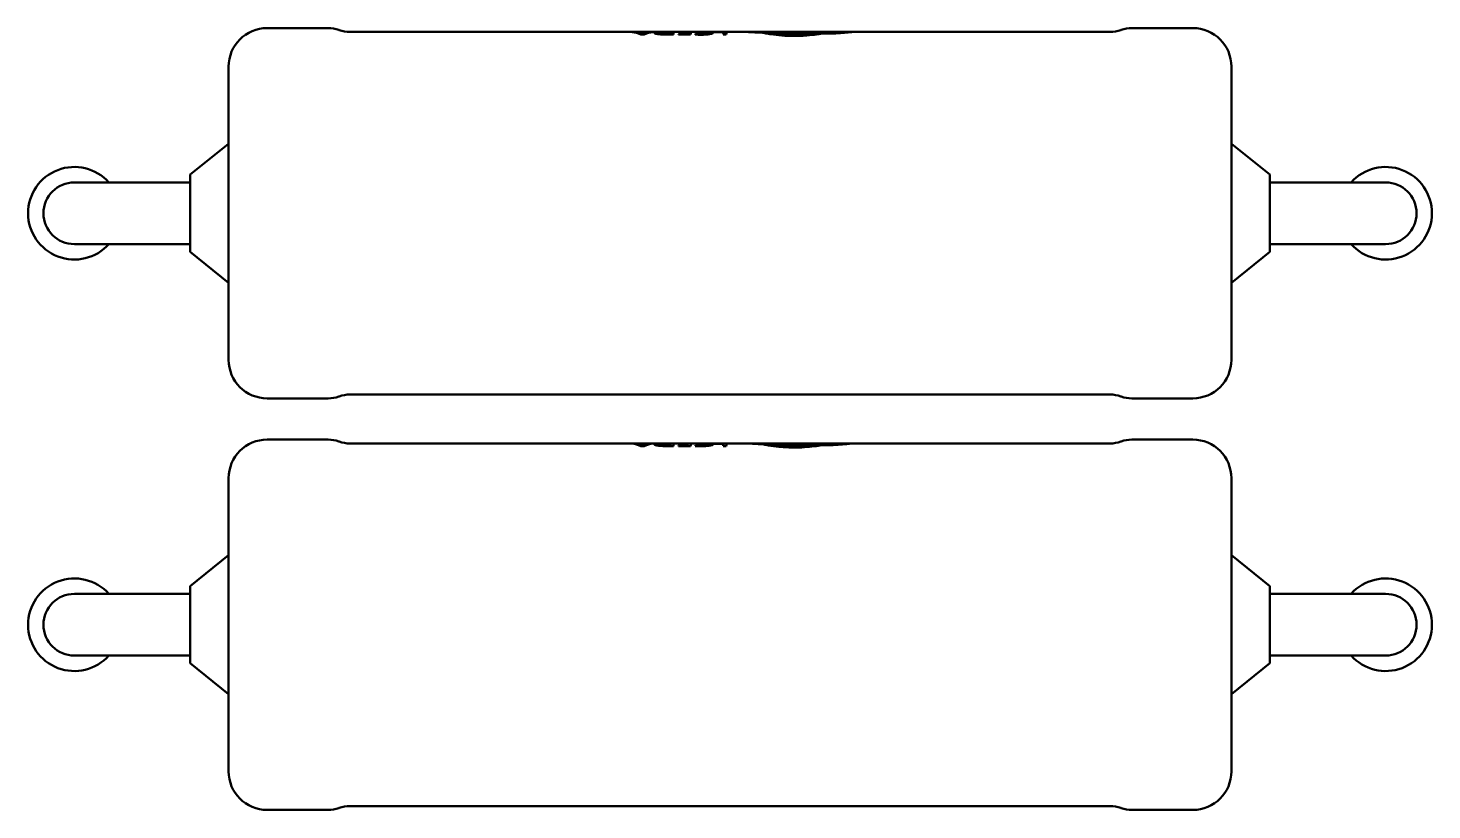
# Model space of a CAD drawing. Header units: millimetres. Extents: x -86 to 841, y -58 to 594.
# Drawn here: x 481.83 to 500.03, y 279.6 to 289.74 of the extents above; entities that cross this region are included whole.
import ezdxf

# ---------------------------------------------------------------- set-up
doc = ezdxf.new("R2010")
doc.units = ezdxf.units.MM
doc.layers.add('Visible (ISO)', color=7, linetype='Continuous', lineweight=50)

msp = doc.modelspace()

# ---------------------------------------------------------------- linework, layer by layer
at = {"layer": 'Visible (ISO)'}
for p, q in [((485.724, 289.736), (484.932, 289.736)), ((485.865, 289.71), (485.861, 289.712)), ((491.149, 289.686), (486.002, 289.686)), ((489.662, 289.685), (489.662, 289.684)), ((489.662, 289.685), (489.706, 289.685)), ((489.736, 289.68), (489.863, 289.68)), ((489.748, 289.678), (489.85, 289.677)), ((489.846, 289.676), (489.752, 289.677)), ((489.776, 289.653), (489.776, 289.652)), ((489.818, 289.653), (489.776, 289.653)), ((489.776, 289.652), (489.818, 289.652)), ((489.799, 289.659), (489.798, 289.659)), ((489.818, 289.653), (489.818, 289.652)), ((489.893, 289.685), (489.937, 289.685)), ((489.937, 289.685), (489.937, 289.684)), ((489.952, 289.673), (489.952, 289.672)), ((490.2, 289.653), (490.113, 289.653)), ((490.113, 289.652), (490.2, 289.652)), ((490.161, 289.658), (490.114, 289.658)), ((490.118, 289.685), (490.202, 289.685)), ((490.118, 289.683), (490.162, 289.683)), ((490.162, 289.682), (490.118, 289.682)), ((490.2, 289.653), (490.2, 289.652)), ((490.202, 289.685), (490.202, 289.684)), ((490.259, 289.685), (490.423, 289.685)), ((490.259, 289.683), (490.259, 289.682)), ((490.384, 289.683), (490.259, 289.683)), ((490.259, 289.682), (490.384, 289.682)), ((490.264, 289.658), (490.382, 289.658)), ((490.264, 289.652), (490.264, 289.651)), ((490.421, 289.652), (490.264, 289.652)), ((490.264, 289.651), (490.421, 289.651)), ((490.274, 289.675), (490.383, 289.675)), ((490.274, 289.672), (490.274, 289.671)), ((490.383, 289.671), (490.274, 289.672)), ((490.274, 289.671), (490.383, 289.67)), ((490.421, 289.652), (490.421, 289.651)), ((490.423, 289.685), (490.423, 289.684)), ((490.482, 289.653), (490.482, 289.652)), ((490.484, 289.682), (490.484, 289.681)), ((490.712, 289.674), (490.712, 289.673)), ((490.725, 289.685), (490.886, 289.685)), ((490.725, 289.683), (490.725, 289.682)), ((490.847, 289.683), (490.725, 289.683)), ((490.725, 289.682), (490.847, 289.682)), ((490.845, 289.652), (490.845, 289.651)), ((490.884, 289.652), (490.845, 289.652)), ((490.845, 289.651), (490.884, 289.651)), ((490.884, 289.652), (490.884, 289.651)), ((490.886, 289.685), (490.886, 289.684)), ((491.292, 289.687), (491.149, 289.687)), ((491.35, 289.678), (491.35, 289.677)), ((492.362, 289.686), (491.359, 289.686)), ((491.44, 289.685), (491.457, 289.685)), ((491.466, 289.656), (491.466, 289.655)), ((491.597, 289.687), (491.597, 289.686)), ((492.117, 289.666), (492.117, 289.665)), ((492.52, 289.687), (492.383, 289.687)), ((495.861, 289.686), (492.52, 289.686)), ((492.521, 289.687), (492.521, 289.686)), ((495.998, 289.71), (496.003, 289.712)), ((496.932, 289.736), (496.14, 289.736)), ((484.432, 289.236), (484.432, 285.436)), ((497.432, 289.236), (497.432, 285.436)), ((483.932, 287.836), (484.432, 288.236)), ((497.932, 287.836), (497.432, 288.236)), ((483.932, 287.836), (483.932, 286.836)), ((497.932, 287.836), (497.932, 286.836)), ((483.432, 287.736), (482.432, 287.736)), ((483.932, 287.736), (483.432, 287.736)), ((498.432, 287.736), (497.932, 287.736)), ((499.432, 287.736), (498.432, 287.736)), ((482.432, 286.936), (483.432, 286.936)), ((483.932, 286.936), (483.432, 286.936)), ((483.932, 286.836), (484.432, 286.436)), ((497.932, 286.836), (497.432, 286.436)), ((498.432, 286.936), (497.932, 286.936)), ((498.432, 286.936), (499.432, 286.936)), ((485.724, 284.936), (484.932, 284.936)), ((485.865, 284.962), (485.861, 284.96)), ((495.861, 284.986), (486.002, 284.986)), ((495.998, 284.962), (496.003, 284.96)), ((496.932, 284.936), (496.14, 284.936)), ((485.724, 284.402), (484.932, 284.402)), ((485.865, 284.376), (485.861, 284.378)), ((491.149, 284.352), (486.002, 284.352)), ((489.662, 284.351), (489.662, 284.35)), ((489.662, 284.351), (489.706, 284.351)), ((489.736, 284.346), (489.863, 284.346)), ((489.748, 284.344), (489.85, 284.343)), ((489.846, 284.342), (489.752, 284.343)), ((489.776, 284.319), (489.776, 284.318)), ((489.818, 284.319), (489.776, 284.319)), ((489.776, 284.318), (489.818, 284.318)), ((489.799, 284.325), (489.798, 284.325)), ((489.818, 284.319), (489.818, 284.318)), ((489.893, 284.351), (489.937, 284.351)), ((489.937, 284.351), (489.937, 284.35)), ((489.952, 284.339), (489.952, 284.338)), ((490.2, 284.319), (490.113, 284.319)), ((490.113, 284.318), (490.2, 284.318)), ((490.161, 284.324), (490.114, 284.324)), ((490.118, 284.351), (490.202, 284.351)), ((490.118, 284.349), (490.162, 284.349)), ((490.162, 284.348), (490.118, 284.348)), ((490.2, 284.319), (490.2, 284.318)), ((490.202, 284.351), (490.202, 284.35)), ((490.259, 284.351), (490.423, 284.351)), ((490.259, 284.349), (490.259, 284.348)), ((490.384, 284.349), (490.259, 284.349)), ((490.259, 284.348), (490.384, 284.348)), ((490.264, 284.324), (490.382, 284.324)), ((490.264, 284.318), (490.264, 284.317)), ((490.421, 284.318), (490.264, 284.318)), ((490.264, 284.317), (490.421, 284.317)), ((490.274, 284.341), (490.383, 284.341)), ((490.274, 284.338), (490.274, 284.337)), ((490.383, 284.338), (490.274, 284.338)), ((490.274, 284.337), (490.383, 284.336)), ((490.421, 284.318), (490.421, 284.317)), ((490.423, 284.351), (490.423, 284.35)), ((490.482, 284.319), (490.482, 284.318)), ((490.484, 284.348), (490.484, 284.347)), ((490.712, 284.34), (490.712, 284.339)), ((490.725, 284.351), (490.886, 284.351)), ((490.725, 284.349), (490.725, 284.348)), ((490.847, 284.349), (490.725, 284.349)), ((490.725, 284.348), (490.847, 284.348)), ((490.845, 284.318), (490.845, 284.317)), ((490.884, 284.318), (490.845, 284.318)), ((490.845, 284.317), (490.884, 284.317)), ((490.884, 284.318), (490.884, 284.317)), ((490.886, 284.351), (490.886, 284.35)), ((491.292, 284.353), (491.149, 284.353)), ((491.35, 284.344), (491.35, 284.343)), ((492.362, 284.352), (491.359, 284.352)), ((491.44, 284.351), (491.457, 284.351)), ((491.466, 284.322), (491.466, 284.321)), ((491.597, 284.353), (491.597, 284.352)), ((492.117, 284.332), (492.117, 284.331)), ((492.52, 284.353), (492.383, 284.353)), ((495.861, 284.352), (492.52, 284.352)), ((492.521, 284.353), (492.521, 284.352)), ((495.998, 284.376), (496.003, 284.378)), ((496.932, 284.402), (496.14, 284.402)), ((484.432, 283.902), (484.432, 280.102)), ((497.432, 283.902), (497.432, 280.102)), ((483.932, 282.502), (484.432, 282.902)), ((497.932, 282.502), (497.432, 282.902)), ((483.932, 282.502), (483.932, 281.502)), ((497.932, 282.502), (497.932, 281.502)), ((483.432, 282.402), (482.432, 282.402)), ((483.932, 282.402), (483.432, 282.402)), ((498.432, 282.402), (497.932, 282.402)), ((499.432, 282.402), (498.432, 282.402)), ((482.432, 281.602), (483.432, 281.602)), ((483.932, 281.602), (483.432, 281.602)), ((498.432, 281.602), (497.932, 281.602)), ((498.432, 281.602), (499.432, 281.602)), ((483.932, 281.502), (484.432, 281.102)), ((497.932, 281.502), (497.432, 281.102)), ((485.724, 279.602), (484.932, 279.602)), ((485.865, 279.628), (485.861, 279.626)), ((495.861, 279.652), (486.002, 279.652)), ((495.998, 279.628), (496.003, 279.626)), ((496.932, 279.602), (496.14, 279.602))]:
    msp.add_line(p, q, dxfattribs=at)
for centre, radius, start, end in [((484.932, 289.236), 0.5, 90, 180), ((485.724, 289.336), 0.4, 70, 90), ((486.002, 290.086), 0.4, 250, 270), ((495.861, 290.086), 0.4, 270, 290), ((496.14, 289.336), 0.4, 90, 110), ((496.932, 289.236), 0.5, 0, 90), ((482.432, 287.336), 0.6, 41.8515, 318.2309), ((499.432, 287.336), 0.6, 221.7691, 138.1485), ((482.432, 287.336), 0.4, 90, 270), ((499.432, 287.336), 0.4, 270, 90), ((484.932, 285.436), 0.5, 180, 270), ((496.932, 285.436), 0.5, 270, 0), ((485.724, 285.336), 0.4, 270, 290), ((486.002, 284.586), 0.4, 90, 110), ((495.861, 284.586), 0.4, 70, 90), ((496.14, 285.336), 0.4, 250, 270), ((484.932, 283.902), 0.5, 90, 180), ((485.724, 284.002), 0.4, 70, 90), ((486.002, 284.752), 0.4, 250, 270), ((495.861, 284.752), 0.4, 270, 290), ((496.14, 284.002), 0.4, 90, 110), ((496.932, 283.902), 0.5, 0, 90), ((482.432, 282.002), 0.6, 41.8535, 318.2329), ((499.432, 282.002), 0.6, 221.7671, 138.1465), ((482.432, 282.002), 0.4, 90, 270), ((499.432, 282.002), 0.4, 270, 90), ((484.932, 280.102), 0.5, 180, 270), ((496.932, 280.102), 0.5, 270, 0), ((485.724, 280.002), 0.4, 270, 290), ((486.002, 279.252), 0.4, 90, 110), ((495.861, 279.252), 0.4, 70, 90), ((496.14, 280.002), 0.4, 250, 270)]:
    msp.add_arc(centre, radius, start, end, dxfattribs=at)
for centre, major_axis, ratio, start_param, end_param in [((489.628, 287.015), (0, 2.672), 0.349299, 6.123781, 6.246618), ((489.628, 287.015), (0, 2.671), 0.349299, 6.123713, 6.246602), ((489.672, 287.336), (0, -2.351), 0.36484, 3.066748, 3.102392), ((489.673, 287.045), (0, 2.642), 0.33493, 6.147368, 6.198751), ((489.928, 287.024), (0, 2.662), 0.3452, 0.084394, 0.135319), ((489.973, 286.986), (0, 2.701), 0.362554, 0.03714, 0.158676), ((489.973, 286.987), (0, 2.699), 0.362554, 0.037156, 0.158744), ((489.927, 287.336), (0, -2.351), 0.35939, 3.181359, 3.216822), ((490.163, 287.336), (0, 2.351), 0.007092, 0.055389, 0.156028), ((490.202, 287.336), (0, 2.351), 0.007092, 0.040698, 0.171276), ((490.202, 287.336), (0, 2.35), 0.007092, 0.040715, 0.17135), ((490.26, 287.336), (0, -2.351), 0.007092, 3.182465, 3.197276), ((490.267, 287.336), (0, -2.351), 0.007092, 3.297941, 3.31307), ((490.276, 287.336), (0, -2.351), 0.007092, 3.241109, 3.256054), ((490.385, 287.336), (0, -2.351), 0.007092, 3.256385, 3.298301), ((490.385, 287.336), (0, -2.351), 0.007092, 3.197653, 3.241439), ((490.424, 287.336), (0, 2.351), 0.007092, 0.041367, 0.171955), ((490.424, 287.336), (0, 2.35), 0.007092, 0.041385, 0.172029), ((490.485, 287.336), (0, -2.351), 0.007092, 3.292834, 3.310575), ((490.485, 287.336), (0, -2.351), 0.007092, 3.188524, 3.204602), ((490.726, 287.336), (0, -2.351), 0.007092, 3.183872, 3.198684), ((490.848, 287.336), (0, 2.351), 0.007092, 0.057457, 0.173251), ((490.887, 287.336), (0, 2.351), 0.007092, 0.042764, 0.173372), ((490.887, 287.336), (0, 2.35), 0.007092, 0.042783, 0.173446), ((491.602, 287.336), (0, 2.351), 0.575426, 0.003645, 0.029168), ((491.58, 278.435), (0, 11.252), 0.88961, 6.269854, 6.28153), ((489.628, 281.681), (0, 2.672), 0.349299, 6.123781, 6.246618), ((489.628, 281.681), (0, 2.671), 0.349299, 6.123713, 6.246602), ((489.672, 282.002), (0, -2.351), 0.36484, 3.066748, 3.102392), ((489.673, 281.711), (0, 2.642), 0.33493, 6.147368, 6.198751), ((489.928, 281.69), (0, 2.662), 0.3452, 0.084394, 0.135319), ((489.973, 281.652), (0, 2.701), 0.362554, 0.03714, 0.158676), ((489.973, 281.653), (0, 2.699), 0.362554, 0.037156, 0.158744), ((489.927, 282.002), (0, -2.351), 0.35939, 3.181359, 3.216822), ((490.163, 282.002), (0, 2.351), 0.007092, 0.055389, 0.156028), ((490.202, 282.002), (0, 2.351), 0.007092, 0.040698, 0.171276), ((490.202, 282.002), (0, 2.35), 0.007092, 0.040715, 0.17135), ((490.26, 282.002), (0, -2.351), 0.007092, 3.182465, 3.197276), ((490.267, 282.002), (0, -2.351), 0.007092, 3.297941, 3.31307), ((490.276, 282.002), (0, -2.351), 0.007092, 3.241109, 3.256054), ((490.385, 282.002), (0, -2.351), 0.007092, 3.256385, 3.298301), ((490.385, 282.002), (0, -2.351), 0.007092, 3.197653, 3.241439), ((490.424, 282.002), (0, 2.351), 0.007092, 0.041367, 0.171955), ((490.424, 282.002), (0, 2.35), 0.007092, 0.041385, 0.172029), ((490.485, 282.002), (0, -2.351), 0.007092, 3.292834, 3.310575), ((490.485, 282.002), (0, -2.351), 0.007092, 3.188524, 3.204602), ((490.726, 282.002), (0, -2.351), 0.007092, 3.183872, 3.198684), ((490.848, 282.002), (0, 2.351), 0.007092, 0.057457, 0.173251), ((490.887, 282.002), (0, 2.351), 0.007092, 0.042764, 0.173372), ((490.887, 282.002), (0, 2.35), 0.007092, 0.042783, 0.173446), ((491.602, 282.002), (0, 2.351), 0.575426, 0.003645, 0.029168), ((491.58, 273.101), (0, 11.252), 0.88961, 6.269854, 6.28153)]:
    msp.add_ellipse(centre, major_axis=major_axis, ratio=ratio, start_param=start_param, end_param=end_param, dxfattribs=at)
for points, knots in [([(489.798, 289.659), (489.797, 289.66), (489.797, 289.661), (489.795, 289.662), (489.794, 289.662), (489.793, 289.663)], [-0.001817193, -0.001817193, -0.001817193, -0.001817193, -0.000942581, -0.000942581, 0, 0, 0, 0]), ([(489.952, 289.674), (489.952, 289.676), (489.956, 289.678), (489.967, 289.68), (489.972, 289.681), (489.984, 289.682), (489.991, 289.683), (489.999, 289.683)], [-0.01273476, -0.01273476, -0.01273476, -0.01273476, -0.00635959, -0.00635959, -0.00331441, -0.00331441, 0, 0, 0, 0]), ([(489.998, 289.659), (489.989, 289.661), (489.982, 289.662), (489.976, 289.663), (489.968, 289.665), (489.962, 289.667), (489.958, 289.668), (489.954, 289.67), (489.952, 289.672), (489.952, 289.674)], [0, 0, 0, 0, 0.000032823, 0.000032823, 0.000032823, 0.0000769355, 0.0000769355, 0.0000769355, 0.0001223582, 0.0001223582, 0.0001223582, 0.0001223582]), ([(489.952, 289.673), (489.952, 289.671), (489.953, 289.67), (489.955, 289.669), (489.958, 289.667), (489.963, 289.665), (489.971, 289.663), (489.978, 289.661), (489.987, 289.66), (489.998, 289.658)], [0, 0, 0, 0, 0.0000327289, 0.0000327289, 0.0000327289, 0.0000804287, 0.0000804287, 0.0000804287, 0.0001225582, 0.0001225582, 0.0001225582, 0.0001225582]), ([(489.994, 289.674), (489.994, 289.675), (489.996, 289.677), (490.004, 289.679), (490.007, 289.68), (490.016, 289.681), (490.021, 289.681), (490.027, 289.681)], [-0.009770045, -0.009770045, -0.009770045, -0.009770045, -0.004897565, -0.004897565, -0.002507321, -0.002507321, 0, 0, 0, 0]), ([(490.027, 289.68), (490.02, 289.68), (490.014, 289.679), (490.009, 289.679), (490.003, 289.678), (489.999, 289.677), (489.997, 289.676), (489.995, 289.675), (489.994, 289.674), (489.994, 289.673)], [0, 0, 0, 0, 0.00002866472, 0.00002866472, 0.00002866472, 0.00006638297, 0.00006638297, 0.00006638297, 0.00009394185, 0.00009394185, 0.00009394185, 0.00009394185]), ([(490.027, 289.663), (490.02, 289.664), (490.014, 289.665), (490.01, 289.666), (490.004, 289.667), (490, 289.668), (489.997, 289.67), (489.995, 289.671), (489.994, 289.672), (489.994, 289.674)], [0, 0, 0, 0, 0.00002595317, 0.00002595317, 0.00002595317, 0.00005944273, 0.00005944273, 0.00005944273, 0.00009568467, 0.00009568467, 0.00009568467, 0.00009568467]), ([(490.113, 289.653), (490.103, 289.653), (490.093, 289.653), (490.072, 289.653), (490.061, 289.654), (490.031, 289.656), (490.013, 289.657), (489.998, 289.659)], [-0.012617, -0.012617, -0.012617, -0.012617, -0.00967464, -0.00967464, -0.00632404, -0.00632404, 0, 0, 0, 0]), ([(489.998, 289.658), (490.013, 289.656), (490.031, 289.654), (490.062, 289.653), (490.072, 289.652), (490.093, 289.652), (490.103, 289.652), (490.113, 289.652)], [0, 0, 0, 0, 0.00634647, 0.00634647, 0.00968424, 0.00968424, 0.01261775, 0.01261775, 0.01261775, 0.01261775]), ([(489.999, 289.683), (490.008, 289.683), (490.018, 289.684), (490.029, 289.684), (490.044, 289.685), (490.061, 289.685), (490.079, 289.685), (490.092, 289.685), (490.105, 289.685), (490.118, 289.685)], [0, 0, 0, 0, 0.0000364601, 0.0000364601, 0.0000364601, 0.0000897481, 0.0000897481, 0.0000897481, 0.0001290641, 0.0001290641, 0.0001290641, 0.0001290641]), ([(490.027, 289.681), (490.034, 289.682), (490.042, 289.682), (490.051, 289.683), (490.063, 289.683), (490.076, 289.683), (490.089, 289.683), (490.098, 289.683), (490.108, 289.683), (490.118, 289.683)], [0, 0, 0, 0, 0.00002938053, 0.00002938053, 0.00002938053, 0.00006924515, 0.00006924515, 0.00006924515, 0.00009843583, 0.00009843583, 0.00009843583, 0.00009843583]), ([(490.118, 289.682), (490.108, 289.682), (490.098, 289.682), (490.089, 289.682), (490.074, 289.682), (490.06, 289.682), (490.047, 289.681), (490.04, 289.681), (490.033, 289.681), (490.027, 289.68)], [0, 0, 0, 0, 0.00002915435, 0.00002915435, 0.00002915435, 0.00007338834, 0.00007338834, 0.00007338834, 0.00009880495, 0.00009880495, 0.00009880495, 0.00009880495]), ([(490.114, 289.658), (490.107, 289.658), (490.099, 289.659), (490.084, 289.659), (490.076, 289.659), (490.059, 289.66), (490.052, 289.66), (490.038, 289.662), (490.032, 289.662), (490.027, 289.663)], [-0.009493715, -0.009493715, -0.009493715, -0.009493715, -0.007220582, -0.007220582, -0.004754477, -0.004754477, -0.002166427, -0.002166427, 0, 0, 0, 0]), ([(490.555, 289.651), (490.548, 289.651), (490.542, 289.651), (490.528, 289.651), (490.522, 289.652), (490.504, 289.652), (490.493, 289.653), (490.482, 289.653)], [-0.007374217, -0.007374217, -0.007374217, -0.007374217, -0.005417549, -0.005417549, -0.003378136, -0.003378136, 0, 0, 0, 0]), ([(490.482, 289.652), (490.493, 289.652), (490.504, 289.651), (490.522, 289.651), (490.528, 289.65), (490.542, 289.65), (490.548, 289.65), (490.555, 289.65)], [0, 0, 0, 0, 0.003378134, 0.003378134, 0.005417635, 0.005417635, 0.007374222, 0.007374222, 0.007374222, 0.007374222]), ([(490.483, 289.66), (490.488, 289.66), (490.494, 289.659), (490.5, 289.659), (490.506, 289.658), (490.513, 289.658), (490.519, 289.658), (490.531, 289.657), (490.543, 289.657), (490.555, 289.657)], [0, 0, 0, 0, 0.00001964003, 0.00001964003, 0.00001964003, 0.00003928259, 0.00003928259, 0.00003928259, 0.0000750997, 0.0000750997, 0.0000750997, 0.0000750997]), ([(490.484, 289.684), (490.496, 289.685), (490.509, 289.685), (490.538, 289.685), (490.554, 289.685), (490.569, 289.685)], [-0.008697232, -0.008697232, -0.008697232, -0.008697232, -0.00465646, -0.00465646, 0, 0, 0, 0]), ([(490.563, 289.683), (490.556, 289.683), (490.549, 289.683), (490.535, 289.683), (490.528, 289.683), (490.508, 289.683), (490.496, 289.683), (490.484, 289.682)], [-0.008270165, -0.008270165, -0.008270165, -0.008270165, -0.006122113, -0.006122113, -0.003997843, -0.003997843, 0, 0, 0, 0]), ([(490.484, 289.681), (490.491, 289.682), (490.498, 289.682), (490.505, 289.682), (490.512, 289.682), (490.519, 289.682), (490.526, 289.682), (490.538, 289.682), (490.551, 289.682), (490.563, 289.682)], [0, 0, 0, 0, 0.00002271919, 0.00002271919, 0.00002271919, 0.00004542092, 0.00004542092, 0.00004542092, 0.00008240114, 0.00008240114, 0.00008240114, 0.00008240114]), ([(490.555, 289.657), (490.562, 289.657), (490.569, 289.657), (490.584, 289.658), (490.592, 289.658), (490.608, 289.659), (490.615, 289.66), (490.627, 289.661), (490.633, 289.662), (490.638, 289.662)], [-0.009289656, -0.009289656, -0.009289656, -0.009289656, -0.007107948, -0.007107948, -0.004645797, -0.004645797, -0.002166569, -0.002166569, 0, 0, 0, 0]), ([(490.667, 289.659), (490.66, 289.658), (490.653, 289.656), (490.636, 289.655), (490.626, 289.654), (490.605, 289.652), (490.594, 289.652), (490.574, 289.651), (490.564, 289.651), (490.555, 289.651)], [-0.01248134, -0.01248134, -0.01248134, -0.01248134, -0.0095703, -0.0095703, -0.00623372, -0.00623372, -0.0028846, -0.0028846, 0, 0, 0, 0]), ([(490.555, 289.65), (490.564, 289.65), (490.574, 289.65), (490.594, 289.651), (490.605, 289.651), (490.626, 289.653), (490.636, 289.654), (490.653, 289.655), (490.66, 289.656), (490.667, 289.658)], [0, 0, 0, 0, 0.00288677, 0.00288677, 0.00623986, 0.00623986, 0.00957295, 0.00957295, 0.01248135, 0.01248135, 0.01248135, 0.01248135]), ([(490.641, 289.681), (490.636, 289.682), (490.63, 289.682), (490.623, 289.682), (490.614, 289.683), (490.604, 289.683), (490.593, 289.683), (490.583, 289.683), (490.573, 289.683), (490.563, 289.683)], [0, 0, 0, 0, 0.00002438447, 0.00002438447, 0.00002438447, 0.00005708586, 0.00005708586, 0.00005708586, 0.00008729526, 0.00008729526, 0.00008729526, 0.00008729526]), ([(490.563, 289.682), (490.571, 289.682), (490.579, 289.682), (490.587, 289.682), (490.599, 289.682), (490.61, 289.682), (490.619, 289.682), (490.627, 289.681), (490.635, 289.681), (490.641, 289.68)], [0, 0, 0, 0, 0.00002431651, 0.00002431651, 0.00002431651, 0.00005906662, 0.00005906662, 0.00005906662, 0.00008743128, 0.00008743128, 0.00008743128, 0.00008743128]), ([(490.569, 289.685), (490.58, 289.685), (490.591, 289.685), (490.602, 289.685), (490.617, 289.685), (490.632, 289.685), (490.646, 289.684), (490.656, 289.684), (490.665, 289.684), (490.674, 289.683)], [0, 0, 0, 0, 0.000032935, 0.000032935, 0.000032935, 0.0000801277, 0.0000801277, 0.0000801277, 0.0001163503, 0.0001163503, 0.0001163503, 0.0001163503]), ([(490.638, 289.662), (490.645, 289.663), (490.65, 289.664), (490.655, 289.666), (490.661, 289.667), (490.666, 289.669), (490.668, 289.671), (490.67, 289.672), (490.671, 289.673), (490.671, 289.674)], [0, 0, 0, 0, 0.0000290248, 0.0000290248, 0.0000290248, 0.0000706855, 0.0000706855, 0.0000706855, 0.0001001312, 0.0001001312, 0.0001001312, 0.0001001312]), ([(490.671, 289.674), (490.671, 289.675), (490.669, 289.677), (490.662, 289.679), (490.659, 289.68), (490.651, 289.681), (490.647, 289.681), (490.641, 289.681)], [-0.009476427, -0.009476427, -0.009476427, -0.009476427, -0.00474829, -0.00474829, -0.002423593, -0.002423593, 0, 0, 0, 0]), ([(490.641, 289.68), (490.647, 289.68), (490.653, 289.679), (490.657, 289.679), (490.663, 289.678), (490.667, 289.677), (490.669, 289.676), (490.67, 289.675), (490.67, 289.674), (490.671, 289.673)], [0, 0, 0, 0, 0.00002762, 0.00002762, 0.00002762, 0.00006711915, 0.00006711915, 0.00006711915, 0.00008834995, 0.00008834995, 0.00008834995, 0.00008834995]), ([(490.712, 289.674), (490.712, 289.672), (490.709, 289.669), (490.698, 289.665), (490.693, 289.664), (490.682, 289.661), (490.675, 289.66), (490.667, 289.659)], [-0.01312145, -0.01312145, -0.01312145, -0.01312145, -0.00652974, -0.00652974, -0.00329494, -0.00329494, 0, 0, 0, 0]), ([(490.667, 289.658), (490.676, 289.659), (490.683, 289.66), (490.69, 289.662), (490.698, 289.664), (490.704, 289.666), (490.708, 289.668), (490.711, 289.67), (490.712, 289.672), (490.712, 289.673)], [0, 0, 0, 0, 0.0000371314, 0.0000371314, 0.0000371314, 0.0000894285, 0.0000894285, 0.0000894285, 0.0001306939, 0.0001306939, 0.0001306939, 0.0001306939]), ([(490.674, 289.683), (490.681, 289.683), (490.687, 289.682), (490.697, 289.681), (490.701, 289.68), (490.71, 289.678), (490.712, 289.676), (490.712, 289.674)], [-0.0120589, -0.0120589, -0.0120589, -0.0120589, -0.00894983, -0.00894983, -0.00602335, -0.00602335, 0, 0, 0, 0]), ([(491.35, 289.678), (491.317, 289.679), (491.287, 289.68), (491.236, 289.683), (491.216, 289.684), (491.184, 289.686), (491.171, 289.686), (491.157, 289.687), (491.153, 289.687), (491.146, 289.687), (491.143, 289.687), (491.14, 289.687), (491.139, 289.686), (491.138, 289.686), (491.138, 289.686), (491.138, 289.686)], [-0.03805967, -0.03805967, -0.03805967, -0.03805967, -0.02774944, -0.02774944, -0.01904787, -0.01904787, -0.01178072, -0.01178072, -0.00798568, -0.00798568, -0.00461383, -0.00461383, -0.00241648, -0.00241648, -0.00105171, -0.00105171, -0.00105171, -0.00105171]), ([(491.149, 289.686), (491.153, 289.686), (491.157, 289.686), (491.171, 289.685), (491.183, 289.685), (491.215, 289.683), (491.236, 289.682), (491.286, 289.679), (491.317, 289.678), (491.35, 289.677)], [0.00802162, 0.00802162, 0.00802162, 0.00802162, 0.011762, 0.011762, 0.01898646, 0.01898646, 0.02767971, 0.02767971, 0.03805986, 0.03805986, 0.03805986, 0.03805986]), ([(491.292, 289.687), (491.296, 289.687), (491.302, 289.687), (491.308, 289.687), (491.32, 289.687), (491.334, 289.686), (491.35, 289.686), (491.366, 289.686), (491.384, 289.686), (491.403, 289.685), (491.415, 289.685), (491.427, 289.685), (491.44, 289.685)], [0.0000831317, 0.0000831317, 0.0000831317, 0.0000831317, 0.000113004, 0.000113004, 0.000113004, 0.0001696717, 0.0001696717, 0.0001696717, 0.000226957, 0.000226957, 0.000226957, 0.000264275, 0.000264275, 0.000264275, 0.000264275]), ([(491.466, 289.656), (491.44, 289.66), (491.417, 289.664), (491.378, 289.672), (491.362, 289.675), (491.35, 289.678)], [-0.02106731, -0.02106731, -0.02106731, -0.02106731, -0.01053672, -0.01053672, 0, 0, 0, 0]), ([(491.35, 289.677), (491.362, 289.674), (491.378, 289.671), (491.417, 289.663), (491.44, 289.659), (491.466, 289.655)], [0, 0, 0, 0, 0.01053613, 0.01053613, 0.0210674, 0.0210674, 0.0210674, 0.0210674]), ([(491.457, 289.685), (491.462, 289.684), (491.474, 289.681), (491.51, 289.675), (491.531, 289.673), (491.585, 289.667), (491.619, 289.664), (491.674, 289.661), (491.693, 289.66), (491.728, 289.659), (491.744, 289.659), (491.759, 289.659)], [-0.04473034, -0.04473034, -0.04473034, -0.04473034, -0.03262313, -0.03262313, -0.02235342, -0.02235342, -0.01055376, -0.01055376, -0.00462282, -0.00462282, 0, 0, 0, 0]), ([(491.76, 289.635), (491.738, 289.635), (491.715, 289.635), (491.662, 289.637), (491.632, 289.639), (491.553, 289.645), (491.506, 289.65), (491.466, 289.656)], [-0.0324166, -0.0324166, -0.0324166, -0.0324166, -0.02564852, -0.02564852, -0.01622691, -0.01622691, 0, 0, 0, 0]), ([(491.466, 289.655), (491.506, 289.649), (491.553, 289.644), (491.632, 289.638), (491.662, 289.636), (491.715, 289.634), (491.738, 289.634), (491.76, 289.634)], [0, 0, 0, 0, 0.01622663, 0.01622663, 0.02564905, 0.02564905, 0.03241667, 0.03241667, 0.03241667, 0.03241667]), ([(491.759, 289.659), (491.77, 289.659), (491.781, 289.659), (491.805, 289.659), (491.818, 289.659), (491.869, 289.661), (491.906, 289.664), (491.963, 289.669), (491.986, 289.672), (492.025, 289.677), (492.04, 289.68), (492.051, 289.682)], [-0.0383786, -0.0383786, -0.0383786, -0.0383786, -0.03501509, -0.03501509, -0.03124312, -0.03124312, -0.01921639, -0.01921639, -0.00992973, -0.00992973, 0, 0, 0, 0]), ([(492.021, 289.651), (491.983, 289.646), (491.942, 289.642), (491.872, 289.637), (491.846, 289.636), (491.8, 289.635), (491.78, 289.635), (491.76, 289.635)], [-0.02795039, -0.02795039, -0.02795039, -0.02795039, -0.01395151, -0.01395151, -0.00600391, -0.00600391, 0, 0, 0, 0]), ([(491.76, 289.634), (491.78, 289.634), (491.8, 289.634), (491.846, 289.635), (491.872, 289.636), (491.942, 289.641), (491.983, 289.645), (492.021, 289.65)], [0, 0, 0, 0, 0.00600421, 0.00600421, 0.01395392, 0.01395392, 0.02795043, 0.02795043, 0.02795043, 0.02795043]), ([(492.117, 289.666), (492.11, 289.664), (492.103, 289.663), (492.095, 289.662), (492.088, 289.661), (492.08, 289.659), (492.072, 289.658), (492.056, 289.655), (492.039, 289.653), (492.021, 289.651)], [0, 0, 0, 0, 0.0000348254, 0.0000348254, 0.0000348254, 0.0000696653, 0.0000696653, 0.0000696653, 0.0001364177, 0.0001364177, 0.0001364177, 0.0001364177]), ([(492.021, 289.65), (492.031, 289.651), (492.04, 289.652), (492.049, 289.653), (492.057, 289.655), (492.066, 289.656), (492.074, 289.657), (492.089, 289.66), (492.104, 289.662), (492.117, 289.665)], [0, 0, 0, 0, 0.0000348571, 0.0000348571, 0.0000348571, 0.0000696973, 0.0000696973, 0.0000696973, 0.0001363039, 0.0001363039, 0.0001363039, 0.0001363039]), ([(492.051, 289.682), (492.06, 289.681), (492.07, 289.681), (492.08, 289.681), (492.09, 289.68), (492.1, 289.68), (492.111, 289.68), (492.129, 289.679), (492.147, 289.679), (492.166, 289.679)], [0, 0, 0, 0, 0.0000324982, 0.0000324982, 0.0000324982, 0.0000649842, 0.0000649842, 0.0000649842, 0.0001210088, 0.0001210088, 0.0001210088, 0.0001210088]), ([(492.167, 289.665), (492.163, 289.665), (492.158, 289.665), (492.154, 289.665), (492.15, 289.665), (492.145, 289.665), (492.141, 289.665), (492.133, 289.665), (492.125, 289.665), (492.117, 289.666)], [0, 0, 0, 0, 0.00001312132, 0.00001312132, 0.00001312132, 0.00002623838, 0.00002623838, 0.00002623838, 0.00005010707, 0.00005010707, 0.00005010707, 0.00005010707]), ([(492.117, 289.665), (492.122, 289.665), (492.126, 289.664), (492.13, 289.664), (492.135, 289.664), (492.139, 289.664), (492.143, 289.664), (492.151, 289.664), (492.159, 289.664), (492.167, 289.664)], [0, 0, 0, 0, 0.00001311515, 0.00001311515, 0.00001311515, 0.00002623177, 0.00002623177, 0.00002623177, 0.00005013041, 0.00005013041, 0.00005013041, 0.00005013041]), ([(492.166, 289.679), (492.172, 289.679), (492.177, 289.679), (492.189, 289.679), (492.195, 289.679), (492.219, 289.68), (492.236, 289.68), (492.277, 289.681), (492.3, 289.682), (492.339, 289.685), (492.356, 289.686), (492.372, 289.687), (492.377, 289.687), (492.381, 289.687), (492.382, 289.687), (492.383, 289.687)], [-0.03413203, -0.03413203, -0.03413203, -0.03413203, -0.03242295, -0.03242295, -0.03054113, -0.03054113, -0.02519453, -0.02519453, -0.01707212, -0.01707212, -0.00860337, -0.00860337, -0.00430527, -0.00430527, -0.00247494, -0.00247494, -0.00247494, -0.00247494]), ([(492.417, 289.677), (492.384, 289.674), (492.345, 289.671), (492.277, 289.667), (492.251, 289.666), (492.206, 289.665), (492.186, 289.665), (492.167, 289.665)], [-0.02785024, -0.02785024, -0.02785024, -0.02785024, -0.01390342, -0.01390342, -0.00580587, -0.00580587, 0, 0, 0, 0]), ([(492.167, 289.664), (492.186, 289.664), (492.206, 289.664), (492.251, 289.665), (492.277, 289.666), (492.345, 289.67), (492.384, 289.673), (492.417, 289.676)], [0, 0, 0, 0, 0.00580544, 0.00580544, 0.01390359, 0.01390359, 0.02785027, 0.02785027, 0.02785027, 0.02785027]), ([(492.521, 289.687), (492.521, 289.687), (492.52, 289.687), (492.518, 289.687), (492.517, 289.687), (492.51, 289.686), (492.503, 289.686), (492.476, 289.683), (492.45, 289.68), (492.417, 289.677)], [-0.02752903, -0.02752903, -0.02752903, -0.02752903, -0.02440837, -0.02440837, -0.02099819, -0.02099819, -0.01377998, -0.01377998, 0, 0, 0, 0]), ([(492.417, 289.676), (492.45, 289.679), (492.476, 289.682), (492.503, 289.685), (492.51, 289.685), (492.517, 289.686), (492.518, 289.686), (492.519, 289.686), (492.52, 289.686), (492.52, 289.686)], [0, 0, 0, 0, 0.01378325, 0.01378325, 0.02099863, 0.02099863, 0.02440866, 0.02440866, 0.02471944, 0.02471944, 0.02471944, 0.02471944]), ([(489.798, 284.325), (489.797, 284.326), (489.797, 284.327), (489.795, 284.328), (489.794, 284.328), (489.793, 284.329)], [-0.001817193, -0.001817193, -0.001817193, -0.001817193, -0.000942581, -0.000942581, 0, 0, 0, 0]), ([(489.952, 284.34), (489.952, 284.342), (489.956, 284.344), (489.967, 284.346), (489.972, 284.347), (489.984, 284.348), (489.991, 284.349), (489.999, 284.349)], [-0.01273476, -0.01273476, -0.01273476, -0.01273476, -0.00635959, -0.00635959, -0.00331441, -0.00331441, 0, 0, 0, 0]), ([(489.998, 284.325), (489.989, 284.327), (489.982, 284.328), (489.976, 284.329), (489.968, 284.331), (489.962, 284.333), (489.958, 284.334), (489.954, 284.336), (489.952, 284.338), (489.952, 284.34)], [0, 0, 0, 0, 0.000032823, 0.000032823, 0.000032823, 0.0000769355, 0.0000769355, 0.0000769355, 0.0001223582, 0.0001223582, 0.0001223582, 0.0001223582]), ([(489.952, 284.339), (489.952, 284.337), (489.953, 284.336), (489.955, 284.335), (489.958, 284.333), (489.963, 284.331), (489.971, 284.329), (489.978, 284.327), (489.987, 284.326), (489.998, 284.324)], [0, 0, 0, 0, 0.0000327289, 0.0000327289, 0.0000327289, 0.0000804287, 0.0000804287, 0.0000804287, 0.0001225582, 0.0001225582, 0.0001225582, 0.0001225582]), ([(489.994, 284.34), (489.994, 284.341), (489.996, 284.343), (490.004, 284.345), (490.007, 284.346), (490.016, 284.347), (490.021, 284.347), (490.027, 284.347)], [-0.009770045, -0.009770045, -0.009770045, -0.009770045, -0.004897565, -0.004897565, -0.002507321, -0.002507321, 0, 0, 0, 0]), ([(490.027, 284.346), (490.02, 284.346), (490.014, 284.345), (490.009, 284.345), (490.003, 284.344), (489.999, 284.343), (489.997, 284.342), (489.995, 284.341), (489.994, 284.34), (489.994, 284.339)], [0, 0, 0, 0, 0.00002866472, 0.00002866472, 0.00002866472, 0.00006638297, 0.00006638297, 0.00006638297, 0.00009394185, 0.00009394185, 0.00009394185, 0.00009394185]), ([(490.027, 284.329), (490.02, 284.33), (490.014, 284.331), (490.01, 284.332), (490.004, 284.333), (490, 284.334), (489.997, 284.336), (489.995, 284.337), (489.994, 284.338), (489.994, 284.34)], [0, 0, 0, 0, 0.00002595317, 0.00002595317, 0.00002595317, 0.00005944273, 0.00005944273, 0.00005944273, 0.00009568467, 0.00009568467, 0.00009568467, 0.00009568467]), ([(490.113, 284.319), (490.103, 284.319), (490.093, 284.319), (490.072, 284.319), (490.061, 284.32), (490.031, 284.322), (490.013, 284.323), (489.998, 284.325)], [-0.012617, -0.012617, -0.012617, -0.012617, -0.00967464, -0.00967464, -0.00632404, -0.00632404, 0, 0, 0, 0]), ([(489.998, 284.324), (490.013, 284.322), (490.031, 284.321), (490.062, 284.319), (490.072, 284.318), (490.093, 284.318), (490.103, 284.318), (490.113, 284.318)], [0, 0, 0, 0, 0.00634647, 0.00634647, 0.00968424, 0.00968424, 0.01261775, 0.01261775, 0.01261775, 0.01261775]), ([(489.999, 284.349), (490.008, 284.349), (490.018, 284.35), (490.029, 284.35), (490.044, 284.351), (490.061, 284.351), (490.079, 284.351), (490.092, 284.351), (490.105, 284.351), (490.118, 284.351)], [0, 0, 0, 0, 0.0000364601, 0.0000364601, 0.0000364601, 0.0000897481, 0.0000897481, 0.0000897481, 0.0001290641, 0.0001290641, 0.0001290641, 0.0001290641]), ([(490.027, 284.347), (490.034, 284.348), (490.042, 284.348), (490.051, 284.349), (490.063, 284.349), (490.076, 284.349), (490.089, 284.349), (490.098, 284.349), (490.108, 284.349), (490.118, 284.349)], [0, 0, 0, 0, 0.00002938053, 0.00002938053, 0.00002938053, 0.00006924515, 0.00006924515, 0.00006924515, 0.00009843583, 0.00009843583, 0.00009843583, 0.00009843583]), ([(490.118, 284.348), (490.108, 284.348), (490.098, 284.348), (490.089, 284.348), (490.074, 284.348), (490.06, 284.348), (490.047, 284.347), (490.04, 284.347), (490.033, 284.347), (490.027, 284.346)], [0, 0, 0, 0, 0.00002915435, 0.00002915435, 0.00002915435, 0.00007338834, 0.00007338834, 0.00007338834, 0.00009880495, 0.00009880495, 0.00009880495, 0.00009880495]), ([(490.114, 284.324), (490.107, 284.324), (490.099, 284.325), (490.084, 284.325), (490.076, 284.325), (490.059, 284.326), (490.052, 284.326), (490.038, 284.328), (490.032, 284.328), (490.027, 284.329)], [-0.009493715, -0.009493715, -0.009493715, -0.009493715, -0.007220582, -0.007220582, -0.004754477, -0.004754477, -0.002166427, -0.002166427, 0, 0, 0, 0]), ([(490.555, 284.317), (490.548, 284.317), (490.542, 284.317), (490.528, 284.317), (490.522, 284.318), (490.504, 284.318), (490.493, 284.319), (490.482, 284.319)], [-0.007374217, -0.007374217, -0.007374217, -0.007374217, -0.005417549, -0.005417549, -0.003378136, -0.003378136, 0, 0, 0, 0]), ([(490.482, 284.318), (490.493, 284.318), (490.504, 284.317), (490.522, 284.317), (490.528, 284.316), (490.542, 284.316), (490.548, 284.316), (490.555, 284.316)], [0, 0, 0, 0, 0.003378134, 0.003378134, 0.005417635, 0.005417635, 0.007374222, 0.007374222, 0.007374222, 0.007374222]), ([(490.483, 284.326), (490.488, 284.326), (490.494, 284.325), (490.5, 284.325), (490.506, 284.324), (490.513, 284.324), (490.519, 284.324), (490.531, 284.323), (490.543, 284.323), (490.555, 284.323)], [0, 0, 0, 0, 0.00001964003, 0.00001964003, 0.00001964003, 0.00003928259, 0.00003928259, 0.00003928259, 0.0000750997, 0.0000750997, 0.0000750997, 0.0000750997]), ([(490.484, 284.35), (490.496, 284.351), (490.509, 284.351), (490.538, 284.351), (490.554, 284.351), (490.569, 284.351)], [-0.008697232, -0.008697232, -0.008697232, -0.008697232, -0.00465646, -0.00465646, 0, 0, 0, 0]), ([(490.563, 284.349), (490.556, 284.349), (490.549, 284.349), (490.535, 284.349), (490.528, 284.349), (490.508, 284.349), (490.496, 284.349), (490.484, 284.348)], [-0.008270165, -0.008270165, -0.008270165, -0.008270165, -0.006122113, -0.006122113, -0.003997843, -0.003997843, 0, 0, 0, 0]), ([(490.484, 284.347), (490.491, 284.348), (490.498, 284.348), (490.505, 284.348), (490.512, 284.348), (490.519, 284.348), (490.526, 284.348), (490.538, 284.348), (490.551, 284.348), (490.563, 284.348)], [0, 0, 0, 0, 0.00002271919, 0.00002271919, 0.00002271919, 0.00004542092, 0.00004542092, 0.00004542092, 0.00008240114, 0.00008240114, 0.00008240114, 0.00008240114]), ([(490.555, 284.323), (490.562, 284.323), (490.569, 284.323), (490.584, 284.324), (490.592, 284.324), (490.608, 284.325), (490.615, 284.326), (490.627, 284.327), (490.633, 284.328), (490.638, 284.328)], [-0.009289656, -0.009289656, -0.009289656, -0.009289656, -0.007107948, -0.007107948, -0.004645797, -0.004645797, -0.002166569, -0.002166569, 0, 0, 0, 0]), ([(490.667, 284.325), (490.66, 284.324), (490.653, 284.323), (490.636, 284.321), (490.626, 284.32), (490.605, 284.318), (490.594, 284.318), (490.574, 284.317), (490.564, 284.317), (490.555, 284.317)], [-0.01248134, -0.01248134, -0.01248134, -0.01248134, -0.0095703, -0.0095703, -0.00623372, -0.00623372, -0.0028846, -0.0028846, 0, 0, 0, 0]), ([(490.555, 284.316), (490.564, 284.316), (490.574, 284.316), (490.594, 284.317), (490.605, 284.317), (490.626, 284.319), (490.636, 284.32), (490.653, 284.322), (490.66, 284.323), (490.667, 284.324)], [0, 0, 0, 0, 0.00288677, 0.00288677, 0.00623986, 0.00623986, 0.00957295, 0.00957295, 0.01248135, 0.01248135, 0.01248135, 0.01248135]), ([(490.641, 284.347), (490.636, 284.348), (490.63, 284.348), (490.623, 284.349), (490.614, 284.349), (490.604, 284.349), (490.593, 284.349), (490.583, 284.349), (490.573, 284.349), (490.563, 284.349)], [0, 0, 0, 0, 0.00002438447, 0.00002438447, 0.00002438447, 0.00005708586, 0.00005708586, 0.00005708586, 0.00008729526, 0.00008729526, 0.00008729526, 0.00008729526]), ([(490.563, 284.348), (490.571, 284.348), (490.579, 284.348), (490.587, 284.348), (490.599, 284.348), (490.61, 284.348), (490.619, 284.348), (490.627, 284.347), (490.635, 284.347), (490.641, 284.346)], [0, 0, 0, 0, 0.00002431651, 0.00002431651, 0.00002431651, 0.00005906662, 0.00005906662, 0.00005906662, 0.00008743128, 0.00008743128, 0.00008743128, 0.00008743128]), ([(490.569, 284.351), (490.58, 284.351), (490.591, 284.351), (490.602, 284.351), (490.617, 284.351), (490.632, 284.351), (490.646, 284.35), (490.656, 284.35), (490.665, 284.35), (490.674, 284.349)], [0, 0, 0, 0, 0.000032935, 0.000032935, 0.000032935, 0.0000801277, 0.0000801277, 0.0000801277, 0.0001163503, 0.0001163503, 0.0001163503, 0.0001163503]), ([(490.638, 284.328), (490.645, 284.329), (490.65, 284.33), (490.655, 284.332), (490.661, 284.333), (490.666, 284.335), (490.668, 284.337), (490.67, 284.338), (490.671, 284.339), (490.671, 284.34)], [0, 0, 0, 0, 0.0000290248, 0.0000290248, 0.0000290248, 0.0000706855, 0.0000706855, 0.0000706855, 0.0001001312, 0.0001001312, 0.0001001312, 0.0001001312]), ([(490.671, 284.34), (490.671, 284.342), (490.669, 284.343), (490.662, 284.345), (490.659, 284.346), (490.651, 284.347), (490.647, 284.347), (490.641, 284.347)], [-0.009476427, -0.009476427, -0.009476427, -0.009476427, -0.00474829, -0.00474829, -0.002423593, -0.002423593, 0, 0, 0, 0]), ([(490.641, 284.346), (490.647, 284.346), (490.653, 284.345), (490.657, 284.345), (490.663, 284.344), (490.667, 284.343), (490.669, 284.342), (490.67, 284.341), (490.67, 284.34), (490.671, 284.339)], [0, 0, 0, 0, 0.00002762, 0.00002762, 0.00002762, 0.00006711915, 0.00006711915, 0.00006711915, 0.00008834995, 0.00008834995, 0.00008834995, 0.00008834995]), ([(490.712, 284.34), (490.712, 284.338), (490.709, 284.335), (490.698, 284.331), (490.693, 284.33), (490.682, 284.327), (490.675, 284.326), (490.667, 284.325)], [-0.01312145, -0.01312145, -0.01312145, -0.01312145, -0.00652974, -0.00652974, -0.00329494, -0.00329494, 0, 0, 0, 0]), ([(490.667, 284.324), (490.676, 284.325), (490.683, 284.326), (490.69, 284.328), (490.698, 284.33), (490.704, 284.332), (490.708, 284.334), (490.711, 284.336), (490.712, 284.338), (490.712, 284.339)], [0, 0, 0, 0, 0.0000371314, 0.0000371314, 0.0000371314, 0.0000894285, 0.0000894285, 0.0000894285, 0.0001306939, 0.0001306939, 0.0001306939, 0.0001306939]), ([(490.674, 284.349), (490.681, 284.349), (490.687, 284.348), (490.697, 284.347), (490.701, 284.346), (490.71, 284.344), (490.712, 284.342), (490.712, 284.34)], [-0.0120589, -0.0120589, -0.0120589, -0.0120589, -0.00894983, -0.00894983, -0.00602335, -0.00602335, 0, 0, 0, 0]), ([(491.35, 284.344), (491.317, 284.345), (491.287, 284.346), (491.236, 284.349), (491.216, 284.35), (491.184, 284.352), (491.171, 284.352), (491.157, 284.353), (491.153, 284.353), (491.146, 284.353), (491.143, 284.353), (491.14, 284.353), (491.139, 284.353), (491.138, 284.352), (491.138, 284.352), (491.138, 284.352)], [-0.03805967, -0.03805967, -0.03805967, -0.03805967, -0.02774944, -0.02774944, -0.01904787, -0.01904787, -0.01178072, -0.01178072, -0.00798568, -0.00798568, -0.00461383, -0.00461383, -0.00241648, -0.00241648, -0.00105171, -0.00105171, -0.00105171, -0.00105171]), ([(491.149, 284.352), (491.153, 284.352), (491.157, 284.352), (491.171, 284.351), (491.183, 284.351), (491.215, 284.349), (491.236, 284.348), (491.286, 284.345), (491.317, 284.344), (491.35, 284.343)], [0.00802162, 0.00802162, 0.00802162, 0.00802162, 0.011762, 0.011762, 0.01898646, 0.01898646, 0.02767971, 0.02767971, 0.03805986, 0.03805986, 0.03805986, 0.03805986]), ([(491.292, 284.353), (491.296, 284.353), (491.302, 284.353), (491.308, 284.353), (491.32, 284.353), (491.334, 284.352), (491.35, 284.352), (491.366, 284.352), (491.384, 284.352), (491.403, 284.351), (491.415, 284.351), (491.427, 284.351), (491.44, 284.351)], [0.0000831317, 0.0000831317, 0.0000831317, 0.0000831317, 0.000113004, 0.000113004, 0.000113004, 0.0001696717, 0.0001696717, 0.0001696717, 0.000226957, 0.000226957, 0.000226957, 0.000264275, 0.000264275, 0.000264275, 0.000264275]), ([(491.466, 284.322), (491.44, 284.326), (491.417, 284.33), (491.378, 284.338), (491.362, 284.341), (491.35, 284.344)], [-0.02106731, -0.02106731, -0.02106731, -0.02106731, -0.01053672, -0.01053672, 0, 0, 0, 0]), ([(491.35, 284.343), (491.362, 284.34), (491.378, 284.337), (491.417, 284.329), (491.44, 284.325), (491.466, 284.321)], [0, 0, 0, 0, 0.01053613, 0.01053613, 0.0210674, 0.0210674, 0.0210674, 0.0210674]), ([(491.457, 284.351), (491.462, 284.35), (491.474, 284.347), (491.51, 284.341), (491.531, 284.339), (491.585, 284.333), (491.619, 284.33), (491.674, 284.327), (491.693, 284.326), (491.728, 284.325), (491.744, 284.325), (491.759, 284.325)], [-0.04473034, -0.04473034, -0.04473034, -0.04473034, -0.03262313, -0.03262313, -0.02235342, -0.02235342, -0.01055376, -0.01055376, -0.00462282, -0.00462282, 0, 0, 0, 0]), ([(491.76, 284.301), (491.738, 284.301), (491.715, 284.301), (491.662, 284.303), (491.632, 284.305), (491.553, 284.311), (491.506, 284.316), (491.466, 284.322)], [-0.0324166, -0.0324166, -0.0324166, -0.0324166, -0.02564852, -0.02564852, -0.01622691, -0.01622691, 0, 0, 0, 0]), ([(491.466, 284.321), (491.506, 284.315), (491.553, 284.31), (491.632, 284.304), (491.662, 284.302), (491.715, 284.3), (491.738, 284.3), (491.76, 284.3)], [0, 0, 0, 0, 0.01622663, 0.01622663, 0.02564905, 0.02564905, 0.03241667, 0.03241667, 0.03241667, 0.03241667]), ([(491.759, 284.325), (491.77, 284.325), (491.781, 284.325), (491.805, 284.325), (491.818, 284.325), (491.869, 284.327), (491.906, 284.33), (491.963, 284.335), (491.986, 284.338), (492.025, 284.343), (492.04, 284.346), (492.051, 284.348)], [-0.0383786, -0.0383786, -0.0383786, -0.0383786, -0.03501509, -0.03501509, -0.03124312, -0.03124312, -0.01921639, -0.01921639, -0.00992973, -0.00992973, 0, 0, 0, 0]), ([(492.021, 284.317), (491.983, 284.312), (491.942, 284.308), (491.872, 284.303), (491.846, 284.302), (491.8, 284.301), (491.78, 284.301), (491.76, 284.301)], [-0.02795039, -0.02795039, -0.02795039, -0.02795039, -0.01395151, -0.01395151, -0.00600391, -0.00600391, 0, 0, 0, 0]), ([(491.76, 284.3), (491.78, 284.3), (491.8, 284.3), (491.846, 284.301), (491.872, 284.302), (491.942, 284.307), (491.983, 284.311), (492.021, 284.316)], [0, 0, 0, 0, 0.00600421, 0.00600421, 0.01395392, 0.01395392, 0.02795043, 0.02795043, 0.02795043, 0.02795043]), ([(492.117, 284.332), (492.11, 284.33), (492.103, 284.329), (492.095, 284.328), (492.088, 284.327), (492.08, 284.325), (492.072, 284.324), (492.056, 284.321), (492.039, 284.319), (492.021, 284.317)], [0, 0, 0, 0, 0.0000348254, 0.0000348254, 0.0000348254, 0.0000696653, 0.0000696653, 0.0000696653, 0.0001364177, 0.0001364177, 0.0001364177, 0.0001364177]), ([(492.021, 284.316), (492.031, 284.317), (492.04, 284.318), (492.049, 284.319), (492.057, 284.321), (492.066, 284.322), (492.074, 284.323), (492.089, 284.326), (492.104, 284.328), (492.117, 284.331)], [0, 0, 0, 0, 0.0000348571, 0.0000348571, 0.0000348571, 0.0000696973, 0.0000696973, 0.0000696973, 0.0001363039, 0.0001363039, 0.0001363039, 0.0001363039]), ([(492.051, 284.348), (492.06, 284.347), (492.07, 284.347), (492.08, 284.347), (492.09, 284.346), (492.1, 284.346), (492.111, 284.346), (492.129, 284.345), (492.147, 284.345), (492.166, 284.345)], [0, 0, 0, 0, 0.0000324982, 0.0000324982, 0.0000324982, 0.0000649842, 0.0000649842, 0.0000649842, 0.0001210088, 0.0001210088, 0.0001210088, 0.0001210088]), ([(492.167, 284.331), (492.163, 284.331), (492.158, 284.331), (492.154, 284.331), (492.15, 284.331), (492.145, 284.331), (492.141, 284.331), (492.133, 284.331), (492.125, 284.331), (492.117, 284.332)], [0, 0, 0, 0, 0.00001312132, 0.00001312132, 0.00001312132, 0.00002623838, 0.00002623838, 0.00002623838, 0.00005010707, 0.00005010707, 0.00005010707, 0.00005010707]), ([(492.117, 284.331), (492.122, 284.331), (492.126, 284.33), (492.13, 284.33), (492.135, 284.33), (492.139, 284.33), (492.143, 284.33), (492.151, 284.33), (492.159, 284.33), (492.167, 284.33)], [0, 0, 0, 0, 0.00001311515, 0.00001311515, 0.00001311515, 0.00002623177, 0.00002623177, 0.00002623177, 0.00005013041, 0.00005013041, 0.00005013041, 0.00005013041]), ([(492.166, 284.345), (492.172, 284.345), (492.177, 284.345), (492.189, 284.345), (492.195, 284.345), (492.219, 284.346), (492.236, 284.346), (492.277, 284.347), (492.3, 284.348), (492.339, 284.351), (492.356, 284.352), (492.372, 284.353), (492.377, 284.353), (492.381, 284.353), (492.382, 284.353), (492.383, 284.353)], [-0.03413203, -0.03413203, -0.03413203, -0.03413203, -0.03242295, -0.03242295, -0.03054113, -0.03054113, -0.02519453, -0.02519453, -0.01707212, -0.01707212, -0.00860337, -0.00860337, -0.00430527, -0.00430527, -0.00247494, -0.00247494, -0.00247494, -0.00247494]), ([(492.417, 284.343), (492.384, 284.34), (492.345, 284.337), (492.277, 284.333), (492.251, 284.332), (492.206, 284.331), (492.186, 284.331), (492.167, 284.331)], [-0.02785024, -0.02785024, -0.02785024, -0.02785024, -0.01390342, -0.01390342, -0.00580587, -0.00580587, 0, 0, 0, 0]), ([(492.167, 284.33), (492.186, 284.33), (492.206, 284.33), (492.251, 284.331), (492.277, 284.332), (492.345, 284.336), (492.384, 284.339), (492.417, 284.342)], [0, 0, 0, 0, 0.00580544, 0.00580544, 0.01390359, 0.01390359, 0.02785027, 0.02785027, 0.02785027, 0.02785027]), ([(492.521, 284.353), (492.521, 284.353), (492.52, 284.353), (492.518, 284.353), (492.517, 284.353), (492.51, 284.352), (492.503, 284.352), (492.476, 284.349), (492.45, 284.346), (492.417, 284.343)], [-0.02752903, -0.02752903, -0.02752903, -0.02752903, -0.02440837, -0.02440837, -0.02099819, -0.02099819, -0.01377998, -0.01377998, 0, 0, 0, 0]), ([(492.417, 284.342), (492.45, 284.345), (492.476, 284.348), (492.503, 284.351), (492.51, 284.351), (492.517, 284.352), (492.518, 284.352), (492.519, 284.352), (492.52, 284.352), (492.52, 284.352)], [0, 0, 0, 0, 0.01378325, 0.01378325, 0.02099863, 0.02099863, 0.02440866, 0.02440866, 0.02471944, 0.02471944, 0.02471944, 0.02471944])]:
    msp.add_open_spline(points, degree=3, knots=knots, dxfattribs=at)
for points in [[(489.804, 289.663), (489.801, 289.662), (489.8, 289.661), (489.799, 289.659)], [(489.804, 284.329), (489.801, 284.328), (489.8, 284.327), (489.799, 284.325)]]:
    msp.add_open_spline(points, degree=3, dxfattribs=at)

doc.saveas('drawing.dxf')
